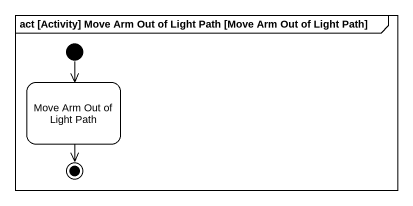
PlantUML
@startuml
mainframe act [Activity] Move Arm Out of Light Path [Move Arm Out of Light Path]
hide empty description
state "Move Arm Out of Light Path" as Move_Arm_Out_of_Light_Path
[*] --> Move_Arm_Out_of_Light_Path
Move_Arm_Out_of_Light_Path --> [*]
@enduml
